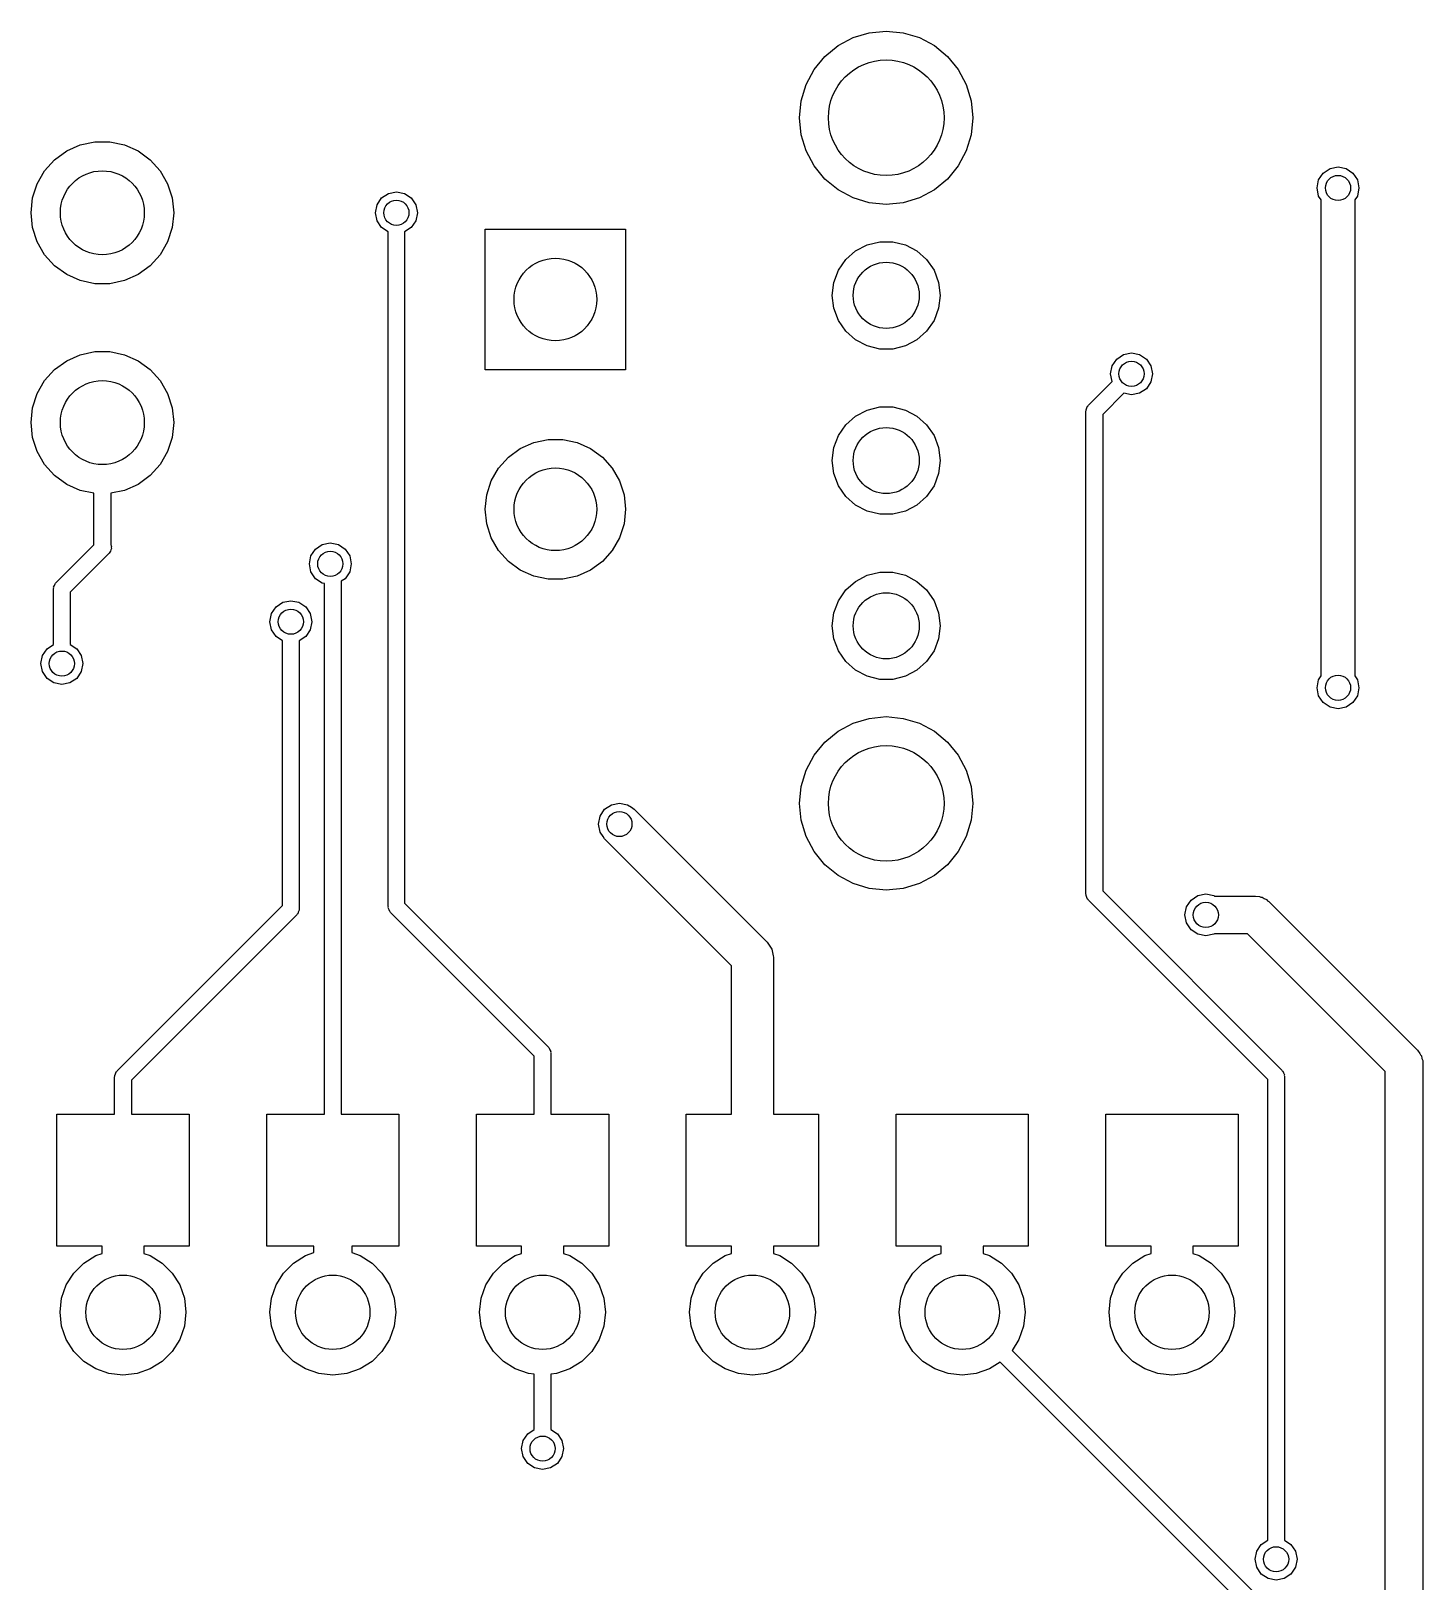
# Model space of a CAD drawing. Extents: x 2.5 to 5.95, y -8.24 to -6.27.
# Drawn here: x 5.289 to 5.953, y -7.033 to -6.294 of the extents above; entities that cross this region are included whole.
import ezdxf

# ---------------------------------------------------------------- set-up
doc = ezdxf.new("R2010")
doc.units = 0
doc.header["$MEASUREMENT"] = 0
doc.layers.add('BLACK', color=7, linetype='CONTINUOUS')

msp = doc.modelspace()

# ---------------------------------------------------------------- linework, layer by layer
at = {"layer": 'BLACK', "linetype": 'CONTINUOUS'}
for p, q in [((5.67381, -6.30089), (5.68096, -6.29707)), ((5.68096, -6.29707), (5.68871, -6.29472)), ((5.68871, -6.29472), (5.69678, -6.29392)), ((5.69678, -6.29392), (5.70484, -6.29472)), ((5.70484, -6.29472), (5.7126, -6.29707)), ((5.7126, -6.29707), (5.71975, -6.30089)), ((5.66755, -6.30603), (5.67381, -6.30089)), ((5.71975, -6.30089), (5.72601, -6.30603)), ((5.65859, -6.31944), (5.66241, -6.31229)), ((5.66241, -6.31229), (5.66755, -6.30603)), ((5.72601, -6.30603), (5.73115, -6.31229)), ((5.73115, -6.31229), (5.73497, -6.31944)), ((5.65624, -6.3272), (5.65859, -6.31944)), ((5.73497, -6.31944), (5.73732, -6.3272)), ((5.65544, -6.33526), (5.65624, -6.3272)), ((5.73732, -6.3272), (5.73812, -6.33526)), ((5.65624, -6.34332), (5.65544, -6.33526)), ((5.73812, -6.33526), (5.73732, -6.34332)), ((5.30616, -6.35109), (5.31265, -6.3482)), ((5.31265, -6.3482), (5.3196, -6.34672)), ((5.3196, -6.34672), (5.32671, -6.34672)), ((5.32671, -6.34672), (5.33366, -6.3482)), ((5.33366, -6.3482), (5.34016, -6.35109)), ((5.65859, -6.35108), (5.65624, -6.34332)), ((5.73732, -6.34332), (5.73497, -6.35108)), ((5.29565, -6.36055), (5.30041, -6.35527)), ((5.30041, -6.35527), (5.30616, -6.35109)), ((5.34016, -6.35109), (5.34591, -6.35527)), ((5.34591, -6.35527), (5.35066, -6.36055)), ((5.66241, -6.35823), (5.65859, -6.35108)), ((5.73497, -6.35108), (5.73115, -6.35823)), ((5.2921, -6.36671), (5.29565, -6.36055)), ((5.35066, -6.36055), (5.35422, -6.36671)), ((5.66755, -6.36449), (5.66241, -6.35823)), ((5.73115, -6.35823), (5.72601, -6.36449)), ((5.9029, -6.3649), (5.90506, -6.36165)), ((5.90506, -6.36165), (5.90831, -6.35949)), ((5.90831, -6.35949), (5.91213, -6.35872)), ((5.91213, -6.35872), (5.91596, -6.35949)), ((5.91596, -6.35949), (5.9192, -6.36165)), ((5.9192, -6.36165), (5.92137, -6.3649)), ((5.2899, -6.37347), (5.2921, -6.36671)), ((5.35422, -6.36671), (5.35641, -6.37347)), ((5.45624, -6.37346), (5.45949, -6.3713)), ((5.45949, -6.3713), (5.46331, -6.37054)), ((5.46331, -6.37054), (5.46714, -6.3713)), ((5.46714, -6.3713), (5.47039, -6.37346)), ((5.67381, -6.36963), (5.66755, -6.36449)), ((5.68096, -6.37345), (5.67381, -6.36963)), ((5.71975, -6.36963), (5.7126, -6.37345)), ((5.72601, -6.36449), (5.71975, -6.36963)), ((5.90213, -6.36872), (5.9029, -6.3649)), ((5.9029, -6.37255), (5.90213, -6.36872)), ((5.92137, -6.3649), (5.92213, -6.36872)), ((5.92213, -6.36872), (5.92137, -6.37255)), ((5.28916, -6.38054), (5.2899, -6.37347)), ((5.35641, -6.37347), (5.35716, -6.38054)), ((5.45331, -6.38054), (5.45408, -6.37671)), ((5.45408, -6.37671), (5.45624, -6.37346)), ((5.47039, -6.37346), (5.47255, -6.37671)), ((5.47255, -6.37671), (5.47331, -6.38054)), ((5.68871, -6.3758), (5.68096, -6.37345)), ((5.69678, -6.3766), (5.68871, -6.3758)), ((5.70484, -6.3758), (5.69678, -6.3766)), ((5.7126, -6.37345), (5.70484, -6.3758)), ((5.90413, -6.37441), (5.9029, -6.37255)), ((5.90413, -6.60123), (5.90413, -6.37441)), ((5.92137, -6.37255), (5.92013, -6.37441)), ((5.92013, -6.37441), (5.92013, -6.60123)), ((5.2899, -6.3876), (5.28916, -6.38054)), ((5.35716, -6.38054), (5.35641, -6.3876)), ((5.45408, -6.38436), (5.45331, -6.38054)), ((5.45624, -6.38761), (5.45408, -6.38436)), ((5.47255, -6.38436), (5.47039, -6.38761)), ((5.47331, -6.38054), (5.47255, -6.38436)), ((5.2921, -6.39436), (5.2899, -6.3876)), ((5.35641, -6.3876), (5.35422, -6.39436)), ((5.45938, -6.3897), (5.45624, -6.38761)), ((5.45938, -6.71124), (5.45938, -6.3897)), ((5.47039, -6.38761), (5.46725, -6.3897)), ((5.46725, -6.3897), (5.46725, -6.70961)), ((5.50564, -6.45534), (5.50564, -6.38841)), ((5.50564, -6.38841), (5.57257, -6.38841)), ((5.57257, -6.38841), (5.57257, -6.45534)), ((5.29565, -6.40052), (5.2921, -6.39436)), ((5.30041, -6.4058), (5.29565, -6.40052)), ((5.35066, -6.40052), (5.34591, -6.4058)), ((5.35422, -6.39436), (5.35066, -6.40052)), ((5.67751, -6.40283), (5.68215, -6.39872)), ((5.68215, -6.39872), (5.68765, -6.39583)), ((5.68765, -6.39583), (5.69368, -6.39435)), ((5.69368, -6.39435), (5.69988, -6.39435)), ((5.69988, -6.39435), (5.70591, -6.39583)), ((5.70591, -6.39583), (5.71141, -6.39872)), ((5.71141, -6.39872), (5.71605, -6.40283)), ((5.30616, -6.40998), (5.30041, -6.4058)), ((5.34591, -6.4058), (5.34016, -6.40998)), ((5.67178, -6.41374), (5.67398, -6.40794)), ((5.67398, -6.40794), (5.67751, -6.40283)), ((5.71605, -6.40283), (5.71958, -6.40794)), ((5.71958, -6.40794), (5.72178, -6.41374)), ((5.31265, -6.41287), (5.30616, -6.40998)), ((5.3196, -6.41435), (5.31265, -6.41287)), ((5.32671, -6.41435), (5.3196, -6.41435)), ((5.33366, -6.41287), (5.32671, -6.41435)), ((5.34016, -6.40998), (5.33366, -6.41287)), ((5.67103, -6.41991), (5.67178, -6.41374)), ((5.72178, -6.41374), (5.72253, -6.41991)), ((5.67178, -6.42607), (5.67103, -6.41991)), ((5.72253, -6.41991), (5.72178, -6.42607)), ((5.67398, -6.43187), (5.67178, -6.42607)), ((5.72178, -6.42607), (5.71958, -6.43187)), ((5.67751, -6.43698), (5.67398, -6.43187)), ((5.68215, -6.4411), (5.67751, -6.43698)), ((5.71605, -6.43698), (5.71141, -6.4411)), ((5.71958, -6.43187), (5.71605, -6.43698)), ((5.68765, -6.44398), (5.68215, -6.4411)), ((5.69368, -6.44547), (5.68765, -6.44398)), ((5.69988, -6.44547), (5.69368, -6.44547)), ((5.70591, -6.44398), (5.69988, -6.44547)), ((5.71141, -6.4411), (5.70591, -6.44398)), ((5.30041, -6.45527), (5.30616, -6.45109)), ((5.30616, -6.45109), (5.31265, -6.4482)), ((5.31265, -6.4482), (5.3196, -6.44672)), ((5.3196, -6.44672), (5.32671, -6.44672)), ((5.32671, -6.44672), (5.33366, -6.4482)), ((5.33366, -6.4482), (5.34016, -6.45109)), ((5.34016, -6.45109), (5.34591, -6.45527)), ((5.80447, -6.45348), (5.80664, -6.45024)), ((5.80664, -6.45024), (5.80988, -6.44807)), ((5.80988, -6.44807), (5.81371, -6.44731)), ((5.81371, -6.44731), (5.81754, -6.44807)), ((5.81754, -6.44807), (5.82078, -6.45024)), ((5.82078, -6.45024), (5.82295, -6.45348)), ((5.29565, -6.46055), (5.30041, -6.45527)), ((5.34591, -6.45527), (5.35066, -6.46055)), ((5.57257, -6.45534), (5.50564, -6.45534)), ((5.80371, -6.45731), (5.80447, -6.45348)), ((5.80443, -6.46093), (5.80371, -6.45731)), ((5.82295, -6.45348), (5.82371, -6.45731)), ((5.82371, -6.45731), (5.82295, -6.46113)), ((5.2899, -6.47347), (5.2921, -6.46671)), ((5.2921, -6.46671), (5.29565, -6.46055)), ((5.35066, -6.46055), (5.35422, -6.46671)), ((5.35422, -6.46671), (5.35641, -6.47347)), ((5.79316, -6.4722), (5.80443, -6.46093)), ((5.81009, -6.46659), (5.79999, -6.47668)), ((5.81371, -6.46731), (5.81009, -6.46659)), ((5.81754, -6.46655), (5.81371, -6.46731)), ((5.82078, -6.46438), (5.81754, -6.46655)), ((5.82295, -6.46113), (5.82078, -6.46438)), ((5.28916, -6.48054), (5.2899, -6.47347)), ((5.35641, -6.47347), (5.35716, -6.48054)), ((5.68215, -6.47746), (5.68765, -6.47457)), ((5.68765, -6.47457), (5.69368, -6.47309)), ((5.69368, -6.47309), (5.69988, -6.47309)), ((5.69988, -6.47309), (5.70591, -6.47457)), ((5.70591, -6.47457), (5.71141, -6.47746)), ((5.79199, -6.47502), (5.79209, -6.47472)), ((5.79199, -6.70534), (5.79199, -6.47502)), ((5.79204, -6.4744), (5.79247, -6.47356)), ((5.79209, -6.47472), (5.79204, -6.4744)), ((5.79247, -6.47356), (5.79276, -6.47267)), ((5.79276, -6.47267), (5.79302, -6.47248)), ((5.79302, -6.47248), (5.79316, -6.4722)), ((5.2899, -6.4876), (5.28916, -6.48054)), ((5.35716, -6.48054), (5.35641, -6.4876)), ((5.67398, -6.48668), (5.67751, -6.48157)), ((5.67751, -6.48157), (5.68215, -6.47746)), ((5.71141, -6.47746), (5.71605, -6.48157)), ((5.71605, -6.48157), (5.71958, -6.48668)), ((5.79999, -6.47668), (5.79999, -6.70368)), ((5.2921, -6.49436), (5.2899, -6.4876)), ((5.35641, -6.4876), (5.35422, -6.49436)), ((5.52876, -6.49005), (5.5356, -6.48859)), ((5.5356, -6.48859), (5.5426, -6.48859)), ((5.5426, -6.48859), (5.54944, -6.49005)), ((5.67178, -6.49248), (5.67398, -6.48668)), ((5.71958, -6.48668), (5.72178, -6.49248)), ((5.29565, -6.50052), (5.2921, -6.49436)), ((5.35422, -6.49436), (5.35066, -6.50052)), ((5.51203, -6.5022), (5.51671, -6.497)), ((5.51671, -6.497), (5.52237, -6.49289)), ((5.52237, -6.49289), (5.52876, -6.49005)), ((5.54944, -6.49005), (5.55583, -6.49289)), ((5.55583, -6.49289), (5.56149, -6.497)), ((5.56149, -6.497), (5.56618, -6.5022)), ((5.67103, -6.49865), (5.67178, -6.49248)), ((5.72178, -6.49248), (5.72253, -6.49865)), ((5.30041, -6.5058), (5.29565, -6.50052)), ((5.35066, -6.50052), (5.34591, -6.5058)), ((5.50853, -6.50826), (5.51203, -6.5022)), ((5.56618, -6.5022), (5.56967, -6.50826)), ((5.67178, -6.50481), (5.67103, -6.49865)), ((5.72253, -6.49865), (5.72178, -6.50481)), ((5.30616, -6.50998), (5.30041, -6.5058)), ((5.31265, -6.51287), (5.30616, -6.50998)), ((5.34016, -6.50998), (5.33366, -6.51287)), ((5.34591, -6.5058), (5.34016, -6.50998)), ((5.50637, -6.51492), (5.50853, -6.50826)), ((5.56967, -6.50826), (5.57184, -6.51492)), ((5.67398, -6.51061), (5.67178, -6.50481)), ((5.67751, -6.51572), (5.67398, -6.51061)), ((5.71958, -6.51061), (5.71605, -6.51572)), ((5.72178, -6.50481), (5.71958, -6.51061)), ((5.31916, -6.51425), (5.31265, -6.51287)), ((5.31916, -6.53872), (5.31916, -6.51425)), ((5.33366, -6.51287), (5.32716, -6.51425)), ((5.32716, -6.51425), (5.32716, -6.53844)), ((5.50564, -6.52187), (5.50637, -6.51492)), ((5.57184, -6.51492), (5.57257, -6.52187)), ((5.68215, -6.51984), (5.67751, -6.51572)), ((5.71605, -6.51572), (5.71141, -6.51984)), ((5.50637, -6.52883), (5.50564, -6.52187)), ((5.57257, -6.52187), (5.57184, -6.52883)), ((5.68765, -6.52272), (5.68215, -6.51984)), ((5.69368, -6.52421), (5.68765, -6.52272)), ((5.69988, -6.52421), (5.69368, -6.52421)), ((5.70591, -6.52272), (5.69988, -6.52421)), ((5.71141, -6.51984), (5.70591, -6.52272)), ((5.50853, -6.53549), (5.50637, -6.52883)), ((5.57184, -6.52883), (5.56967, -6.53549)), ((5.30104, -6.55684), (5.31916, -6.53872)), ((5.32721, -6.54117), (5.32712, -6.5418)), ((5.32716, -6.53844), (5.32721, -6.53879)), ((5.32721, -6.53879), (5.3275, -6.53936)), ((5.3275, -6.54061), (5.32721, -6.54117)), ((5.3275, -6.53936), (5.3274, -6.53998)), ((5.3274, -6.53998), (5.3275, -6.54061)), ((5.42258, -6.54403), (5.42475, -6.54079)), ((5.42475, -6.54079), (5.42799, -6.53862)), ((5.42799, -6.53862), (5.43182, -6.53786)), ((5.43182, -6.53786), (5.43565, -6.53862)), ((5.43565, -6.53862), (5.43889, -6.54079)), ((5.43889, -6.54079), (5.44106, -6.54403)), ((5.51203, -6.54154), (5.50853, -6.53549)), ((5.51671, -6.54674), (5.51203, -6.54154)), ((5.56618, -6.54154), (5.56149, -6.54674)), ((5.56967, -6.53549), (5.56618, -6.54154)), ((5.32638, -6.54281), (5.30787, -6.56133)), ((5.32667, -6.54225), (5.32638, -6.54281)), ((5.32712, -6.5418), (5.32667, -6.54225)), ((5.42182, -6.54786), (5.42258, -6.54403)), ((5.42258, -6.55169), (5.42182, -6.54786)), ((5.44106, -6.54403), (5.44182, -6.54786)), ((5.44182, -6.54786), (5.44106, -6.55169)), ((5.52237, -6.55086), (5.51671, -6.54674)), ((5.56149, -6.54674), (5.55583, -6.55086)), ((5.42475, -6.55493), (5.42258, -6.55169)), ((5.42799, -6.5571), (5.42475, -6.55493)), ((5.43889, -6.55493), (5.437, -6.55619)), ((5.437, -6.55619), (5.437, -6.81006)), ((5.44106, -6.55169), (5.43889, -6.55493)), ((5.52876, -6.5537), (5.52237, -6.55086)), ((5.5356, -6.55516), (5.52876, -6.5537)), ((5.5426, -6.55516), (5.5356, -6.55516)), ((5.54944, -6.5537), (5.5426, -6.55516)), ((5.55583, -6.55086), (5.54944, -6.5537)), ((5.67751, -6.56031), (5.68215, -6.5562)), ((5.68215, -6.5562), (5.68765, -6.55331)), ((5.68765, -6.55331), (5.69368, -6.55183)), ((5.69368, -6.55183), (5.69988, -6.55183)), ((5.69988, -6.55183), (5.70591, -6.55331)), ((5.70591, -6.55331), (5.71141, -6.5562)), ((5.71141, -6.5562), (5.71605, -6.56031)), ((5.29987, -6.55967), (5.29997, -6.55936)), ((5.29987, -6.58627), (5.29987, -6.55967)), ((5.29992, -6.55904), (5.30034, -6.55821)), ((5.29997, -6.55936), (5.29992, -6.55904)), ((5.30034, -6.55821), (5.30063, -6.55732)), ((5.30063, -6.55732), (5.30089, -6.55713)), ((5.30089, -6.55713), (5.30104, -6.55684)), ((5.30787, -6.56133), (5.30787, -6.58627)), ((5.429, -6.5573), (5.42799, -6.5571)), ((5.429, -6.81006), (5.429, -6.5573)), ((5.67398, -6.56542), (5.67751, -6.56031)), ((5.71605, -6.56031), (5.71958, -6.56542)), ((5.40378, -6.57159), (5.40595, -6.56835)), ((5.40595, -6.56835), (5.40919, -6.56618)), ((5.40919, -6.56618), (5.41302, -6.56542)), ((5.41302, -6.56542), (5.41685, -6.56618)), ((5.41685, -6.56618), (5.42009, -6.56835)), ((5.42009, -6.56835), (5.42226, -6.57159)), ((5.67103, -6.57739), (5.67178, -6.57122)), ((5.67178, -6.57122), (5.67398, -6.56542)), ((5.71958, -6.56542), (5.72178, -6.57122)), ((5.72178, -6.57122), (5.72253, -6.57739)), ((5.40302, -6.57542), (5.40378, -6.57159)), ((5.40378, -6.57924), (5.40302, -6.57542)), ((5.42226, -6.57159), (5.42302, -6.57542)), ((5.42302, -6.57542), (5.42226, -6.57924)), ((5.67178, -6.58355), (5.67103, -6.57739)), ((5.72253, -6.57739), (5.72178, -6.58355)), ((5.40595, -6.58249), (5.40378, -6.57924)), ((5.40902, -6.58454), (5.40595, -6.58249)), ((5.40902, -6.71067), (5.40902, -6.58454)), ((5.42009, -6.58249), (5.41702, -6.58454)), ((5.41702, -6.58454), (5.41702, -6.71233)), ((5.42226, -6.57924), (5.42009, -6.58249)), ((5.67398, -6.58935), (5.67178, -6.58355)), ((5.72178, -6.58355), (5.71958, -6.58935)), ((5.29387, -6.5954), (5.29463, -6.59157)), ((5.29463, -6.59157), (5.2968, -6.58833)), ((5.2968, -6.58833), (5.29987, -6.58627)), ((5.30787, -6.58627), (5.31094, -6.58833)), ((5.31094, -6.58833), (5.3131, -6.59157)), ((5.3131, -6.59157), (5.31387, -6.5954)), ((5.67751, -6.59446), (5.67398, -6.58935)), ((5.71958, -6.58935), (5.71605, -6.59446)), ((5.29463, -6.59922), (5.29387, -6.5954)), ((5.2968, -6.60247), (5.29463, -6.59922)), ((5.3131, -6.59922), (5.31094, -6.60247)), ((5.31387, -6.5954), (5.3131, -6.59922)), ((5.68215, -6.59858), (5.67751, -6.59446)), ((5.68765, -6.60146), (5.68215, -6.59858)), ((5.71141, -6.59858), (5.70591, -6.60146)), ((5.71605, -6.59446), (5.71141, -6.59858)), ((5.30004, -6.60464), (5.2968, -6.60247)), ((5.30387, -6.6054), (5.30004, -6.60464)), ((5.30769, -6.60464), (5.30387, -6.6054)), ((5.31094, -6.60247), (5.30769, -6.60464)), ((5.69368, -6.60295), (5.68765, -6.60146)), ((5.69988, -6.60295), (5.69368, -6.60295)), ((5.70591, -6.60146), (5.69988, -6.60295)), ((5.90213, -6.60691), (5.9029, -6.60309)), ((5.9029, -6.61074), (5.90213, -6.60691)), ((5.9029, -6.60309), (5.90413, -6.60123)), ((5.92013, -6.60123), (5.92137, -6.60309)), ((5.92137, -6.60309), (5.92213, -6.60691)), ((5.92213, -6.60691), (5.92137, -6.61074)), ((5.90506, -6.61398), (5.9029, -6.61074)), ((5.90831, -6.61615), (5.90506, -6.61398)), ((5.9192, -6.61398), (5.91596, -6.61615)), ((5.92137, -6.61074), (5.9192, -6.61398)), ((5.68096, -6.62384), (5.68871, -6.62149)), ((5.68871, -6.62149), (5.69678, -6.62069)), ((5.69678, -6.62069), (5.70484, -6.62149)), ((5.70484, -6.62149), (5.7126, -6.62384)), ((5.91213, -6.61691), (5.90831, -6.61615)), ((5.91596, -6.61615), (5.91213, -6.61691)), ((5.66755, -6.6328), (5.67381, -6.62766)), ((5.67381, -6.62766), (5.68096, -6.62384)), ((5.7126, -6.62384), (5.71975, -6.62766)), ((5.71975, -6.62766), (5.72601, -6.6328)), ((5.66241, -6.63906), (5.66755, -6.6328)), ((5.72601, -6.6328), (5.73115, -6.63906)), ((5.65859, -6.64621), (5.66241, -6.63906)), ((5.73115, -6.63906), (5.73497, -6.64621)), ((5.65624, -6.65397), (5.65859, -6.64621)), ((5.73497, -6.64621), (5.73732, -6.65397)), ((5.65544, -6.66203), (5.65624, -6.65397)), ((5.73732, -6.65397), (5.73812, -6.66203)), ((5.56038, -6.66805), (5.56254, -6.6648)), ((5.56254, -6.6648), (5.56579, -6.66264)), ((5.56579, -6.66264), (5.56961, -6.66187)), ((5.56961, -6.66187), (5.57344, -6.66264)), ((5.57344, -6.66264), (5.57532, -6.66389)), ((5.57532, -6.66389), (5.57669, -6.6648)), ((5.57669, -6.6648), (5.64007, -6.72819)), ((5.65624, -6.6701), (5.65544, -6.66203)), ((5.73812, -6.66203), (5.73732, -6.6701)), ((5.55961, -6.67187), (5.56038, -6.66805)), ((5.56038, -6.6757), (5.55961, -6.67187)), ((5.65859, -6.67785), (5.65624, -6.6701)), ((5.73732, -6.6701), (5.73497, -6.67785)), ((5.56181, -6.67786), (5.56038, -6.6757)), ((5.56254, -6.67895), (5.56181, -6.67786)), ((5.623, -6.7394), (5.56254, -6.67895)), ((5.66241, -6.685), (5.65859, -6.67785)), ((5.73497, -6.67785), (5.73115, -6.685)), ((5.66755, -6.69126), (5.66241, -6.685)), ((5.73115, -6.685), (5.72601, -6.69126)), ((5.67381, -6.6964), (5.66755, -6.69126)), ((5.68096, -6.70022), (5.67381, -6.6964)), ((5.71975, -6.6964), (5.7126, -6.70022)), ((5.72601, -6.69126), (5.71975, -6.6964)), ((5.68871, -6.70258), (5.68096, -6.70022)), ((5.69678, -6.70337), (5.68871, -6.70258)), ((5.70484, -6.70258), (5.69678, -6.70337)), ((5.7126, -6.70022), (5.70484, -6.70258)), ((5.79999, -6.70368), (5.88543, -6.78912)), ((5.33017, -6.78952), (5.40902, -6.71067)), ((5.45948, -6.71155), (5.45938, -6.71124)), ((5.45943, -6.71186), (5.45948, -6.71155)), ((5.46725, -6.70961), (5.53578, -6.77815)), ((5.79209, -6.70565), (5.79199, -6.70534)), ((5.79204, -6.70596), (5.79209, -6.70565)), ((5.79247, -6.7068), (5.79204, -6.70596)), ((5.79276, -6.70769), (5.79247, -6.7068)), ((5.79302, -6.70788), (5.79276, -6.70769)), ((5.79316, -6.70817), (5.79302, -6.70788)), ((5.87861, -6.79361), (5.79316, -6.70817)), ((5.83914, -6.71518), (5.8399, -6.71135)), ((5.8399, -6.71135), (5.84207, -6.70811)), ((5.84207, -6.70811), (5.84531, -6.70594)), ((5.84531, -6.70594), (5.84914, -6.70518)), ((5.84914, -6.70518), (5.85297, -6.70594)), ((5.85297, -6.70594), (5.85333, -6.70618)), ((5.85333, -6.70618), (5.87276, -6.70618)), ((5.87276, -6.70618), (5.87463, -6.70638)), ((5.87463, -6.70638), (5.87529, -6.70667)), ((5.87529, -6.70667), (5.87599, -6.70678)), ((5.87599, -6.70678), (5.87698, -6.70742)), ((5.87698, -6.70742), (5.87805, -6.7079)), ((5.87805, -6.7079), (5.87853, -6.70843)), ((5.87853, -6.70843), (5.87913, -6.70882)), ((5.87913, -6.70882), (5.94999, -6.77968)), ((5.41585, -6.71516), (5.337, -6.794)), ((5.41599, -6.71487), (5.41585, -6.71516)), ((5.41626, -6.71468), (5.41599, -6.71487)), ((5.41655, -6.71379), (5.41626, -6.71468)), ((5.41697, -6.71295), (5.41655, -6.71379)), ((5.41702, -6.71233), (5.41692, -6.71263)), ((5.41692, -6.71263), (5.41697, -6.71295)), ((5.45984, -6.71268), (5.45943, -6.71186)), ((5.46013, -6.71356), (5.45984, -6.71268)), ((5.46039, -6.71374), (5.46013, -6.71356)), ((5.46053, -6.71403), (5.46039, -6.71374)), ((5.52906, -6.78256), (5.46053, -6.71403)), ((5.8399, -6.71901), (5.83914, -6.71518)), ((5.84207, -6.72225), (5.8399, -6.71901)), ((5.84531, -6.72442), (5.84207, -6.72225)), ((5.84914, -6.72518), (5.84531, -6.72442)), ((5.85297, -6.72442), (5.84914, -6.72518)), ((5.85333, -6.72418), (5.85297, -6.72442)), ((5.86904, -6.72418), (5.85333, -6.72418)), ((5.93463, -6.78978), (5.86904, -6.72418)), ((5.64007, -6.72819), (5.64224, -6.73143)), ((5.64224, -6.73143), (5.64288, -6.73467)), ((5.623, -6.81006), (5.623, -6.7394)), ((5.64288, -6.73467), (5.643, -6.73526)), ((5.643, -6.73526), (5.643, -6.81006)), ((5.53578, -6.77815), (5.53593, -6.77843)), ((5.52906, -6.81006), (5.52906, -6.78256)), ((5.53593, -6.77843), (5.53619, -6.77862)), ((5.53619, -6.77862), (5.53647, -6.77949)), ((5.53647, -6.77949), (5.53689, -6.78031)), ((5.53689, -6.78031), (5.53684, -6.78063)), ((5.53684, -6.78063), (5.53694, -6.78093)), ((5.53694, -6.78093), (5.53694, -6.81006)), ((5.94999, -6.77968), (5.95118, -6.78115)), ((5.95118, -6.78115), (5.95143, -6.78181)), ((5.95143, -6.78181), (5.95185, -6.78239)), ((5.95185, -6.78239), (5.9521, -6.78354)), ((5.9521, -6.78354), (5.95252, -6.78464)), ((5.95252, -6.78464), (5.95248, -6.78535)), ((5.95248, -6.78535), (5.95263, -6.78605)), ((5.329, -6.79235), (5.3291, -6.79204)), ((5.329, -6.81006), (5.329, -6.79235)), ((5.32905, -6.79172), (5.32947, -6.79089)), ((5.3291, -6.79204), (5.32905, -6.79172)), ((5.32947, -6.79089), (5.32976, -6.79)), ((5.32976, -6.79), (5.33003, -6.78981)), ((5.33003, -6.78981), (5.33017, -6.78952)), ((5.88543, -6.78912), (5.88558, -6.78941)), ((5.88558, -6.78941), (5.88584, -6.7896)), ((5.88584, -6.7896), (5.88613, -6.79049)), ((5.88613, -6.79049), (5.88656, -6.79133)), ((5.88656, -6.79133), (5.88651, -6.79165)), ((5.88651, -6.79165), (5.88661, -6.79195)), ((5.88661, -6.79195), (5.88661, -7.01314)), ((5.93463, -7.50627), (5.93463, -6.78978)), ((5.95263, -6.78605), (5.95263, -7.50627)), ((5.337, -6.794), (5.337, -6.81006)), ((5.87861, -7.01314), (5.87861, -6.79361)), ((5.3015, -6.87305), (5.3015, -6.81006)), ((5.3015, -6.81006), (5.329, -6.81006)), ((5.337, -6.81006), (5.3645, -6.81006)), ((5.3645, -6.81006), (5.3645, -6.87305)), ((5.4015, -6.87305), (5.4015, -6.81006)), ((5.4015, -6.81006), (5.429, -6.81006)), ((5.437, -6.81006), (5.4645, -6.81006)), ((5.4645, -6.81006), (5.4645, -6.87305)), ((5.5015, -6.87305), (5.5015, -6.81006)), ((5.5015, -6.81006), (5.52906, -6.81006)), ((5.53694, -6.81006), (5.5645, -6.81006)), ((5.5645, -6.81006), (5.5645, -6.87305)), ((5.6015, -6.87305), (5.6015, -6.81006)), ((5.6015, -6.81006), (5.623, -6.81006)), ((5.643, -6.81006), (5.6645, -6.81006)), ((5.6645, -6.81006), (5.6645, -6.87305)), ((5.7015, -6.87305), (5.7015, -6.81006)), ((5.7015, -6.81006), (5.7645, -6.81006)), ((5.7645, -6.81006), (5.7645, -6.87305)), ((5.8015, -6.87305), (5.8015, -6.81006)), ((5.8015, -6.81006), (5.8645, -6.81006)), ((5.8645, -6.81006), (5.8645, -6.87305)), ((5.323, -6.87305), (5.3015, -6.87305)), ((5.323, -6.87647), (5.323, -6.87305)), ((5.3645, -6.87305), (5.343, -6.87305)), ((5.343, -6.87305), (5.343, -6.87647)), ((5.424, -6.87305), (5.4015, -6.87305)), ((5.424, -6.87612), (5.424, -6.87305)), ((5.4645, -6.87305), (5.442, -6.87305)), ((5.442, -6.87305), (5.442, -6.87612)), ((5.523, -6.87305), (5.5015, -6.87305)), ((5.523, -6.87647), (5.523, -6.87305)), ((5.5645, -6.87305), (5.543, -6.87305)), ((5.543, -6.87305), (5.543, -6.87647)), ((5.623, -6.87305), (5.6015, -6.87305)), ((5.623, -6.87647), (5.623, -6.87305)), ((5.6645, -6.87305), (5.643, -6.87305)), ((5.643, -6.87305), (5.643, -6.87647)), ((5.723, -6.87305), (5.7015, -6.87305)), ((5.723, -6.87647), (5.723, -6.87305)), ((5.7645, -6.87305), (5.743, -6.87305)), ((5.743, -6.87305), (5.743, -6.87647)), ((5.823, -6.87305), (5.8015, -6.87305)), ((5.823, -6.87647), (5.823, -6.87305)), ((5.8645, -6.87305), (5.843, -6.87305)), ((5.843, -6.87305), (5.843, -6.87647)), ((5.30955, -6.88585), (5.3143, -6.8811)), ((5.3143, -6.8811), (5.31998, -6.87752)), ((5.31998, -6.87752), (5.323, -6.87647)), ((5.343, -6.87647), (5.34602, -6.87752)), ((5.34602, -6.87752), (5.3517, -6.8811)), ((5.3517, -6.8811), (5.35645, -6.88585)), ((5.40955, -6.88585), (5.4143, -6.8811)), ((5.4143, -6.8811), (5.41998, -6.87752)), ((5.41998, -6.87752), (5.424, -6.87612)), ((5.442, -6.87612), (5.44602, -6.87752)), ((5.44602, -6.87752), (5.4517, -6.8811)), ((5.4517, -6.8811), (5.45645, -6.88585)), ((5.50955, -6.88585), (5.5143, -6.8811)), ((5.5143, -6.8811), (5.51998, -6.87752)), ((5.51998, -6.87752), (5.523, -6.87647)), ((5.543, -6.87647), (5.54602, -6.87752)), ((5.54602, -6.87752), (5.5517, -6.8811)), ((5.5517, -6.8811), (5.55645, -6.88585)), ((5.60955, -6.88585), (5.6143, -6.8811)), ((5.6143, -6.8811), (5.61998, -6.87752)), ((5.61998, -6.87752), (5.623, -6.87647)), ((5.643, -6.87647), (5.64602, -6.87752)), ((5.64602, -6.87752), (5.6517, -6.8811)), ((5.6517, -6.8811), (5.65645, -6.88585)), ((5.70955, -6.88585), (5.7143, -6.8811)), ((5.7143, -6.8811), (5.71998, -6.87752)), ((5.71998, -6.87752), (5.723, -6.87647)), ((5.743, -6.87647), (5.74602, -6.87752)), ((5.74602, -6.87752), (5.7517, -6.8811)), ((5.7517, -6.8811), (5.75645, -6.88585)), ((5.80955, -6.88585), (5.8143, -6.8811)), ((5.8143, -6.8811), (5.81998, -6.87752)), ((5.81998, -6.87752), (5.823, -6.87647)), ((5.843, -6.87647), (5.84602, -6.87752)), ((5.84602, -6.87752), (5.8517, -6.8811)), ((5.8517, -6.8811), (5.85645, -6.88585)), ((5.30597, -6.89153), (5.30955, -6.88585)), ((5.35645, -6.88585), (5.36003, -6.89153)), ((5.40597, -6.89153), (5.40955, -6.88585)), ((5.45645, -6.88585), (5.46003, -6.89153)), ((5.50597, -6.89153), (5.50955, -6.88585)), ((5.55645, -6.88585), (5.56003, -6.89153)), ((5.60597, -6.89153), (5.60955, -6.88585)), ((5.65645, -6.88585), (5.66003, -6.89153)), ((5.70597, -6.89153), (5.70955, -6.88585)), ((5.75645, -6.88585), (5.76003, -6.89153)), ((5.80597, -6.89153), (5.80955, -6.88585)), ((5.85645, -6.88585), (5.86003, -6.89153)), ((5.30375, -6.89788), (5.30597, -6.89153)), ((5.36003, -6.89153), (5.36225, -6.89788)), ((5.40375, -6.89788), (5.40597, -6.89153)), ((5.46003, -6.89153), (5.46225, -6.89788)), ((5.50375, -6.89788), (5.50597, -6.89153)), ((5.56003, -6.89153), (5.56225, -6.89788)), ((5.60375, -6.89788), (5.60597, -6.89153)), ((5.66003, -6.89153), (5.66225, -6.89788)), ((5.70375, -6.89788), (5.70597, -6.89153)), ((5.76003, -6.89153), (5.76225, -6.89788)), ((5.80375, -6.89788), (5.80597, -6.89153)), ((5.86003, -6.89153), (5.86225, -6.89788)), ((5.303, -6.90455), (5.30375, -6.89788)), ((5.36225, -6.89788), (5.363, -6.90455)), ((5.403, -6.90455), (5.40375, -6.89788)), ((5.46225, -6.89788), (5.463, -6.90455)), ((5.503, -6.90455), (5.50375, -6.89788)), ((5.56225, -6.89788), (5.563, -6.90455)), ((5.603, -6.90455), (5.60375, -6.89788)), ((5.66225, -6.89788), (5.663, -6.90455)), ((5.703, -6.90455), (5.70375, -6.89788)), ((5.76225, -6.89788), (5.763, -6.90455)), ((5.803, -6.90455), (5.80375, -6.89788)), ((5.86225, -6.89788), (5.863, -6.90455)), ((5.30375, -6.91123), (5.303, -6.90455)), ((5.30597, -6.91757), (5.30375, -6.91123)), ((5.36225, -6.91123), (5.36003, -6.91757)), ((5.363, -6.90455), (5.36225, -6.91123)), ((5.40375, -6.91123), (5.403, -6.90455)), ((5.40597, -6.91757), (5.40375, -6.91123)), ((5.46225, -6.91123), (5.46003, -6.91757)), ((5.463, -6.90455), (5.46225, -6.91123)), ((5.50375, -6.91123), (5.503, -6.90455)), ((5.50597, -6.91757), (5.50375, -6.91123)), ((5.56225, -6.91123), (5.56003, -6.91757)), ((5.563, -6.90455), (5.56225, -6.91123)), ((5.60375, -6.91123), (5.603, -6.90455)), ((5.60597, -6.91757), (5.60375, -6.91123)), ((5.66225, -6.91123), (5.66003, -6.91757)), ((5.663, -6.90455), (5.66225, -6.91123)), ((5.70375, -6.91123), (5.703, -6.90455)), ((5.70597, -6.91757), (5.70375, -6.91123)), ((5.76225, -6.91123), (5.76003, -6.91757)), ((5.763, -6.90455), (5.76225, -6.91123)), ((5.80375, -6.91123), (5.803, -6.90455)), ((5.80597, -6.91757), (5.80375, -6.91123)), ((5.86225, -6.91123), (5.86003, -6.91757)), ((5.863, -6.90455), (5.86225, -6.91123)), ((5.30955, -6.92326), (5.30597, -6.91757)), ((5.36003, -6.91757), (5.35645, -6.92326)), ((5.40955, -6.92326), (5.40597, -6.91757)), ((5.46003, -6.91757), (5.45645, -6.92326)), ((5.50955, -6.92326), (5.50597, -6.91757)), ((5.56003, -6.91757), (5.55645, -6.92326)), ((5.60955, -6.92326), (5.60597, -6.91757)), ((5.66003, -6.91757), (5.65645, -6.92326)), ((5.70955, -6.92326), (5.70597, -6.91757)), ((5.76003, -6.91757), (5.7568, -6.9227)), ((5.80955, -6.92326), (5.80597, -6.91757)), ((5.86003, -6.91757), (5.85645, -6.92326)), ((5.3143, -6.92801), (5.30955, -6.92326)), ((5.35645, -6.92326), (5.3517, -6.92801)), ((5.4143, -6.92801), (5.40955, -6.92326)), ((5.45645, -6.92326), (5.4517, -6.92801)), ((5.5143, -6.92801), (5.50955, -6.92326)), ((5.55645, -6.92326), (5.5517, -6.92801)), ((5.6143, -6.92801), (5.60955, -6.92326)), ((5.65645, -6.92326), (5.6517, -6.92801)), ((5.7143, -6.92801), (5.70955, -6.92326)), ((5.7568, -6.9227), (5.91103, -7.07692)), ((5.8143, -6.92801), (5.80955, -6.92326)), ((5.85645, -6.92326), (5.8517, -6.92801)), ((5.31998, -6.93158), (5.3143, -6.92801)), ((5.32632, -6.9338), (5.31998, -6.93158)), ((5.34602, -6.93158), (5.33968, -6.9338)), ((5.3517, -6.92801), (5.34602, -6.93158)), ((5.41998, -6.93158), (5.4143, -6.92801)), ((5.42632, -6.9338), (5.41998, -6.93158)), ((5.44602, -6.93158), (5.43968, -6.9338)), ((5.4517, -6.92801), (5.44602, -6.93158)), ((5.51998, -6.93158), (5.5143, -6.92801)), ((5.52632, -6.9338), (5.51998, -6.93158)), ((5.54602, -6.93158), (5.53968, -6.9338)), ((5.5517, -6.92801), (5.54602, -6.93158)), ((5.61998, -6.93158), (5.6143, -6.92801)), ((5.62632, -6.9338), (5.61998, -6.93158)), ((5.64602, -6.93158), (5.63968, -6.9338)), ((5.6517, -6.92801), (5.64602, -6.93158)), ((5.71998, -6.93158), (5.7143, -6.92801)), ((5.72632, -6.9338), (5.71998, -6.93158)), ((5.74602, -6.93158), (5.73968, -6.9338)), ((5.75115, -6.92836), (5.74602, -6.93158)), ((5.9042, -7.0814), (5.75115, -6.92836)), ((5.81998, -6.93158), (5.8143, -6.92801)), ((5.82632, -6.9338), (5.81998, -6.93158)), ((5.84602, -6.93158), (5.83968, -6.9338)), ((5.8517, -6.92801), (5.84602, -6.93158)), ((5.333, -6.93455), (5.32632, -6.9338)), ((5.33968, -6.9338), (5.333, -6.93455)), ((5.433, -6.93455), (5.42632, -6.9338)), ((5.43968, -6.9338), (5.433, -6.93455)), ((5.52906, -6.93411), (5.52632, -6.9338)), ((5.52906, -6.96037), (5.52906, -6.93411)), ((5.53968, -6.9338), (5.53694, -6.93411)), ((5.53694, -6.93411), (5.53694, -6.96037)), ((5.633, -6.93455), (5.62632, -6.9338)), ((5.63968, -6.9338), (5.633, -6.93455)), ((5.733, -6.93455), (5.72632, -6.9338)), ((5.73968, -6.9338), (5.733, -6.93455)), ((5.833, -6.93455), (5.82632, -6.9338)), ((5.83968, -6.9338), (5.833, -6.93455)), ((5.52376, -6.9657), (5.52593, -6.96246)), ((5.52593, -6.96246), (5.52906, -6.96037)), ((5.53694, -6.96037), (5.54007, -6.96246)), ((5.54007, -6.96246), (5.54224, -6.9657)), ((5.523, -6.96953), (5.52376, -6.9657)), ((5.52376, -6.97336), (5.523, -6.96953)), ((5.54224, -6.9657), (5.543, -6.96953)), ((5.543, -6.96953), (5.54224, -6.97336)), ((5.52593, -6.9766), (5.52376, -6.97336)), ((5.52917, -6.97877), (5.52593, -6.9766)), ((5.54007, -6.9766), (5.53683, -6.97877)), ((5.54224, -6.97336), (5.54007, -6.9766)), ((5.533, -6.97953), (5.52917, -6.97877)), ((5.53683, -6.97877), (5.533, -6.97953)), ((5.87554, -7.0152), (5.87861, -7.01314)), ((5.88661, -7.01314), (5.88968, -7.0152)), ((5.87261, -7.02227), (5.87337, -7.01844)), ((5.87337, -7.01844), (5.87554, -7.0152)), ((5.88968, -7.0152), (5.89185, -7.01844)), ((5.89185, -7.01844), (5.89261, -7.02227)), ((5.87337, -7.02609), (5.87261, -7.02227)), ((5.87554, -7.02934), (5.87337, -7.02609)), ((5.87878, -7.03151), (5.87554, -7.02934)), ((5.88968, -7.02934), (5.88643, -7.03151)), ((5.89185, -7.02609), (5.88968, -7.02934)), ((5.89261, -7.02227), (5.89185, -7.02609)), ((5.88261, -7.03227), (5.87878, -7.03151)), ((5.88643, -7.03151), (5.88261, -7.03227))]:
    msp.add_line(p, q, dxfattribs=at)
at = {"layer": 'BLACK'}
for centre, radius in [((5.69678, -6.33526), 0.02756), ((5.32316, -6.38054), 0.02), ((5.91213, -6.36872), 0.006), ((5.46331, -6.38054), 0.006), ((5.5391, -6.42187), 0.01969), ((5.69678, -6.41991), 0.01575), ((5.81371, -6.45731), 0.006), ((5.32316, -6.48054), 0.02), ((5.69678, -6.49865), 0.01575), ((5.5391, -6.52187), 0.01969), ((5.43182, -6.54786), 0.006), ((5.69678, -6.57739), 0.01575), ((5.41302, -6.57542), 0.006), ((5.30387, -6.5954), 0.006), ((5.91213, -6.60691), 0.006), ((5.69678, -6.66203), 0.02756), ((5.56961, -6.67187), 0.006), ((5.84914, -6.71518), 0.006), ((5.333, -6.90455), 0.01772), ((5.433, -6.90455), 0.01772), ((5.533, -6.90455), 0.01772), ((5.633, -6.90455), 0.01772), ((5.733, -6.90455), 0.01772), ((5.833, -6.90455), 0.01772), ((5.533, -6.96953), 0.006), ((5.88261, -7.02227), 0.006)]:
    msp.add_circle(centre, radius, dxfattribs=at)

doc.saveas('drawing.dxf')
